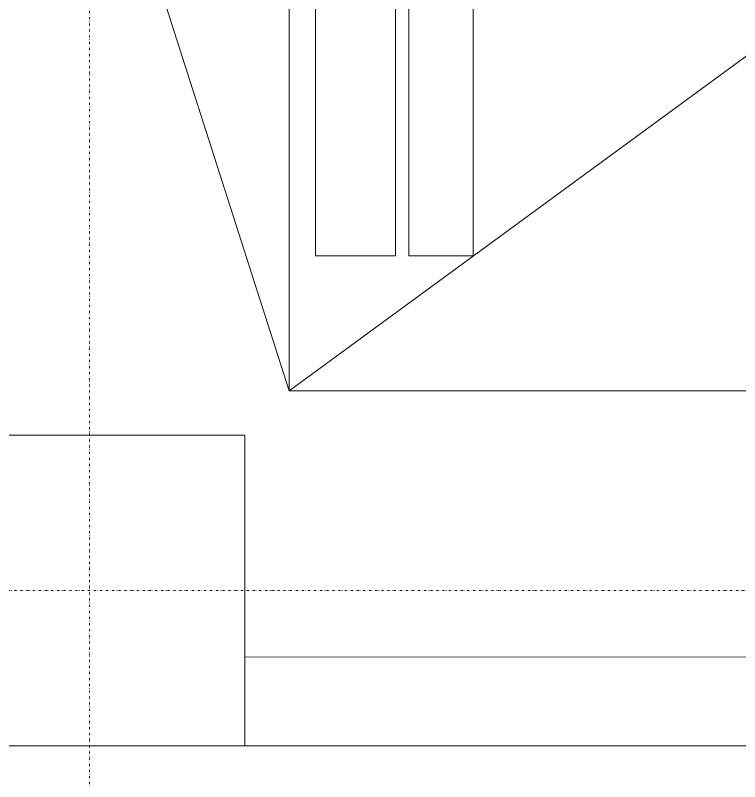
# Model space of a CAD drawing. Extents: x -177831 to -125285, y 4933 to 73531.
# Drawn here: x -172949 to -171315, y 8194 to 9922 of the extents above; entities that cross this region are included whole.
import ezdxf

# ---------------------------------------------------------------- set-up
doc = ezdxf.new("R2010")
doc.units = 0
doc.header["$LTSCALE"] = 15
doc.linetypes.add('CUP- L30$0$JJP_三點線', pattern=[0.9, 0.3, -0.15, 0, -0.15, 0, -0.15, 0, -0.15])
doc.linetypes.add('CUP- L30$0$TAI_實線_CNS', pattern=[2000, 1000, -1000])
for name, color, linetype in [('CUP- L30$0$A-OBJE-2D.Newcub', 252, 'Continuous'), ('CUP- L30$0$A-WALL-IN.Newcub', 252, 'Continuous'), ('CUP- L30$0$S-COL.Newcub', 252, 'Continuous'), ('CUP- L30$0$S-GRID.Newcub', 252, 'Continuous')]:
    doc.layers.add(name, color=color, linetype=linetype)

# ---------------------------------------------------------------- blocks, each defined once
blk = doc.blocks.new('CUP- L30')
at = {"layer": 'CUP- L30$0$A-OBJE-2D.Newcub', "lineweight": 0}
for p, q in [((-172331.5, 9074.6), (-174070.5, 14513.5)), ((-172331.5, 12699.6), (-172331.5, 9074.6)), ((-172331.5, 12699.6), (-172331.5, 9074.6)), ((-172271.5, 12399.6), (-172271.5, 9379.6)), ((-172271.5, 12399.6), (-172271.5, 9379.6)), ((-172091.5, 9379.6), (-172091.5, 12399.6)), ((-172091.5, 9379.6), (-172091.5, 12399.6)), ((-172061.5, 12399.6), (-172061.5, 9379.6)), ((-172061.5, 12399.6), (-172061.5, 9379.6)), ((-171916.5, 9379.6), (-171916.5, 12274.6)), ((-171916.5, 9379.6), (-171916.5, 12274.6)), ((-172271.5, 9379.6), (-172091.5, 9379.6)), ((-172271.5, 9379.6), (-172091.5, 9379.6)), ((-172061.5, 9379.6), (-171916.5, 9379.6)), ((-172061.5, 9379.6), (-171916.5, 9379.6)), ((-167531.5, 9074.6), (-172331.5, 9074.6)), ((-167531.5, 9074.6), (-172331.5, 9074.6)), ((-172331.5, 9074.6), (-167381.5, 9074.6)), ((-172331.5, 9074.6), (-167381.5, 9074.6))]:
    blk.add_line(p, q, dxfattribs=at)
at = {"layer": 'CUP- L30$0$A-OBJE-2D.Newcub', "linetype": 'CUP- L30$0$TAI_實線_CNS', "lineweight": 0}
blk.add_line((-172331.5, 9074.6), (-167381.5, 12699.6), dxfattribs=at)
blk.add_line((-172331.5, 9074.6), (-167381.5, 12699.6), dxfattribs=at)
at = {"layer": 'CUP- L30$0$A-WALL-IN.Newcub', "lineweight": 0, "flags": 128}
for points in [[(-167381.4, 8474.7), (-172431.5, 8474.6)], [(-172431.5, 8274.6), (-166854.1, 8274.7)]]:
    blk.add_lwpolyline(points, dxfattribs=at)
at = {"layer": 'CUP- L30$0$S-COL.Newcub', "lineweight": 0, "flags": 128}
blk.add_lwpolyline([(-173131.5, 8274.6), (-172431.5, 8274.6), (-172431.5, 8974.6), (-173131.5, 8974.6)], close=True, dxfattribs=at)
at = {"layer": 'CUP- L30$0$S-GRID.Newcub', "linetype": 'CUP- L30$0$JJP_三點線', "lineweight": 0}
for p, q in [((-172781.5, 71520.6), (-172781.5, 5215.6)), ((-175821.5, 8624.6), (-125494.7, 8624.6))]:
    blk.add_line(p, q, dxfattribs=at)

msp = doc.modelspace()

# ---------------------------------------------------------------- block references
msp.add_blockref('CUP- L30', (0, 0))

doc.saveas('drawing.dxf')
